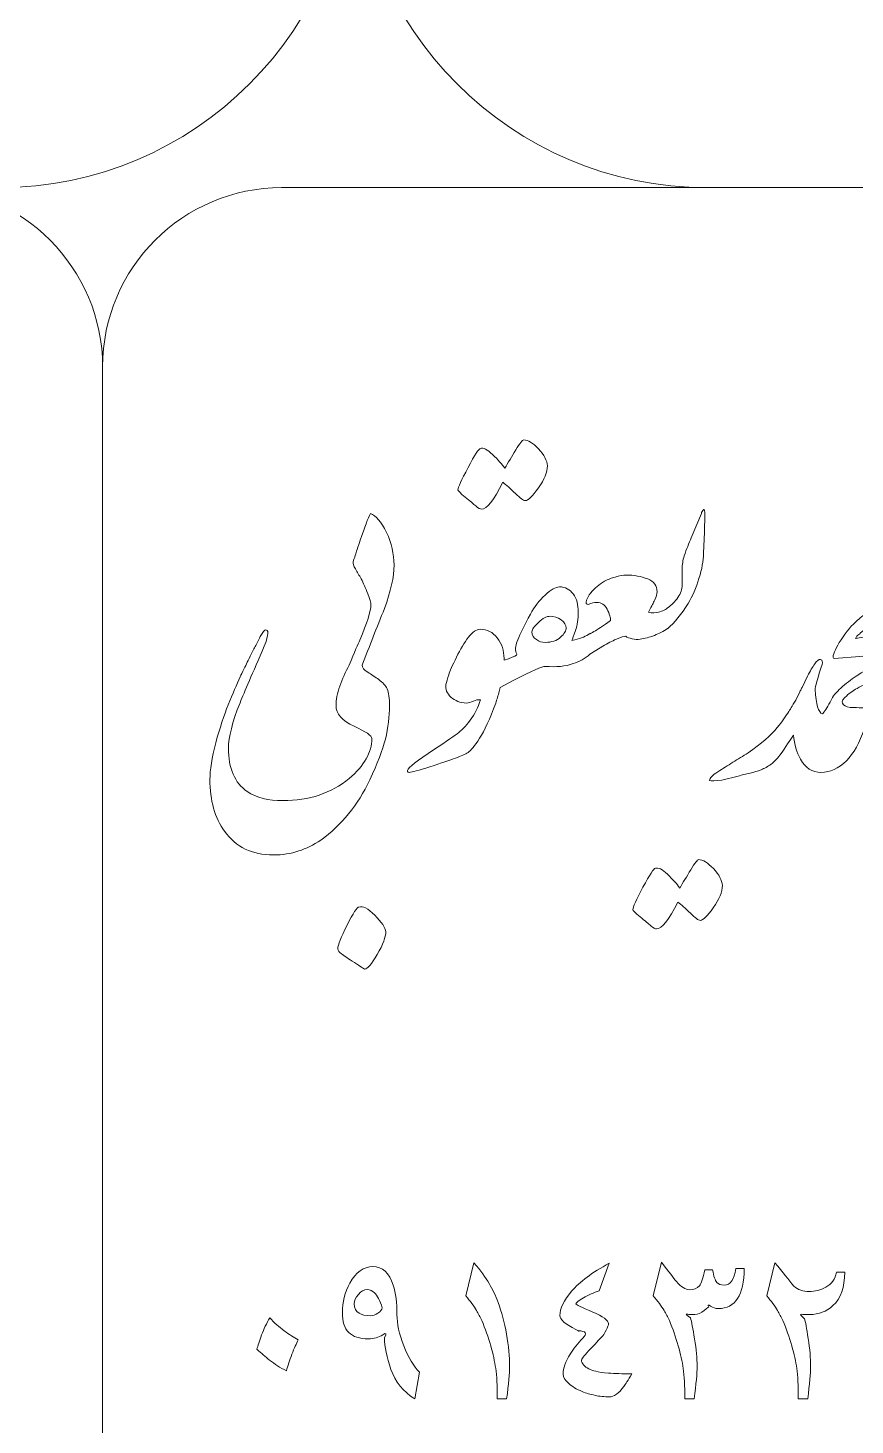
# Model space of a CAD drawing. Header units: millimetres. Extents: x 62 to 462, y 96 to 456.
# Drawn here: x 141.26 to 152.81, y 359.02 to 378.53 of the extents above; entities that cross this region are included whole.
import ezdxf

# ---------------------------------------------------------------- set-up
doc = ezdxf.new("R2010")
doc.units = ezdxf.units.MM
doc.header["$MEASUREMENT"] = 0
doc.layers.add('Layer 1', color=7, linetype='Continuous')

msp = doc.modelspace()

# ---------------------------------------------------------------- linework, layer by layer
at = {"layer": 'Layer 1', "color": 250, "lineweight": 18}
for points, knots in [([(111.2442, 415.8033), (111.2442, 415.8033), (140.8692, 415.8033), (140.8692, 415.8033), (143.5887, 415.8033), (145.8067, 413.5853), (145.8067, 410.8658), (145.8067, 410.8658), (145.8067, 381.2408), (145.8067, 381.2408), (145.8067, 378.5213), (143.5887, 376.3033), (140.8692, 376.3033), (140.8692, 376.3033), (111.2442, 376.3033), (111.2442, 376.3033), (108.5247, 376.3033), (106.3067, 378.5213), (106.3067, 381.2408), (106.3067, 381.2408), (106.3067, 410.8658), (106.3067, 410.8658), (106.3067, 413.5853), (108.5247, 415.8033), (111.2442, 415.8033)], [0, 0, 0, 0, 0.125, 0.125, 0.125, 0.25, 0.25, 0.25, 0.375, 0.375, 0.375, 0.5, 0.5, 0.5, 0.625, 0.625, 0.625, 0.75, 0.75, 0.75, 0.875, 0.875, 0.875, 1, 1, 1, 1]), ([(150.7442, 415.8033), (150.7442, 415.8033), (180.3692, 415.8033), (180.3692, 415.8033), (183.0887, 415.8033), (185.3067, 413.5853), (185.3067, 410.8658), (185.3067, 410.8658), (185.3067, 381.2408), (185.3067, 381.2408), (185.3067, 378.5213), (183.0887, 376.3033), (180.3692, 376.3033), (180.3692, 376.3033), (150.7442, 376.3033), (150.7442, 376.3033), (148.0247, 376.3033), (145.8067, 378.5213), (145.8067, 381.2408), (145.8067, 381.2408), (145.8067, 410.8658), (145.8067, 410.8658), (145.8067, 413.5853), (148.0247, 415.8033), (150.7442, 415.8033)], [0, 0, 0, 0, 0.125, 0.125, 0.125, 0.25, 0.25, 0.25, 0.375, 0.375, 0.375, 0.5, 0.5, 0.5, 0.625, 0.625, 0.625, 0.75, 0.75, 0.75, 0.875, 0.875, 0.875, 1, 1, 1, 1]), ([(124.8067, 376.3033), (124.8067, 376.3033), (139.8067, 376.3033), (139.8067, 376.3033), (141.1837, 376.3033), (142.3067, 375.1803), (142.3067, 373.8033), (142.3067, 373.8033), (142.3067, 358.8033), (142.3067, 358.8033), (142.3067, 357.4264), (141.1837, 356.3033), (139.8067, 356.3033), (139.8067, 356.3033), (124.8067, 356.3033), (124.8067, 356.3033), (123.4298, 356.3033), (122.3067, 357.4264), (122.3067, 358.8033), (122.3067, 358.8033), (122.3067, 373.8033), (122.3067, 373.8033), (122.3067, 375.1803), (123.4298, 376.3033), (124.8067, 376.3033)], [0, 0, 0, 0, 0.125, 0.125, 0.125, 0.25, 0.25, 0.25, 0.375, 0.375, 0.375, 0.5, 0.5, 0.5, 0.625, 0.625, 0.625, 0.75, 0.75, 0.75, 0.875, 0.875, 0.875, 1, 1, 1, 1]), ([(144.8067, 376.3033), (144.8067, 376.3033), (159.8067, 376.3033), (159.8067, 376.3033), (161.1837, 376.3033), (162.3067, 375.1803), (162.3067, 373.8033), (162.3067, 373.8033), (162.3067, 358.8033), (162.3067, 358.8033), (162.3067, 357.4264), (161.1837, 356.3033), (159.8067, 356.3033), (159.8067, 356.3033), (144.8067, 356.3033), (144.8067, 356.3033), (143.4298, 356.3033), (142.3067, 357.4264), (142.3067, 358.8033), (142.3067, 358.8033), (142.3067, 373.8033), (142.3067, 373.8033), (142.3067, 375.1803), (143.4298, 376.3033), (144.8067, 376.3033)], [0, 0, 0, 0, 0.125, 0.125, 0.125, 0.25, 0.25, 0.25, 0.375, 0.375, 0.375, 0.5, 0.5, 0.5, 0.625, 0.625, 0.625, 0.75, 0.75, 0.75, 0.875, 0.875, 0.875, 1, 1, 1, 1]), ([(147.2684, 372.0841), (147.2684, 372.1147), (147.3154, 372.217), (147.4095, 372.3945), (147.5036, 372.5709), (147.5612, 372.6591), (147.5812, 372.6591), (147.62, 372.6756), (147.6776, 372.6474), (147.7517, 372.5756), (147.827, 372.5027), (147.8834, 372.4392), (147.9222, 372.3839), (147.9681, 372.4592), (148.0198, 372.545), (148.0763, 372.6391), (148.1327, 372.7332), (148.1692, 372.7802), (148.188, 372.7802), (148.2456, 372.7802), (148.3138, 372.7379), (148.3926, 372.6544), (148.4726, 372.5709), (148.5137, 372.4921), (148.5184, 372.418), (148.5184, 372.331), (148.4761, 372.2275), (148.3914, 372.1088), (148.3079, 371.9912), (148.2479, 371.9324), (148.208, 371.9324), (148.1833, 371.9324), (148.1374, 371.9665), (148.0704, 372.0323), (148.0045, 372.0994), (147.9457, 372.1511), (147.8952, 372.1876), (147.7705, 371.9371), (147.6717, 371.8124), (147.5988, 371.8124), (147.58, 371.8124), (147.5542, 371.8266), (147.5189, 371.8571), (147.4871, 371.8842), (147.4377, 371.9253), (147.3695, 371.9806), (147.3013, 372.0359), (147.2684, 372.07), (147.2684, 372.0841)], [0, 0, 0, 0, 0.0625, 0.0625, 0.0625, 0.125, 0.125, 0.125, 0.1875, 0.1875, 0.1875, 0.25, 0.25, 0.25, 0.3125, 0.3125, 0.3125, 0.375, 0.375, 0.375, 0.4375, 0.4375, 0.4375, 0.5, 0.5, 0.5, 0.5625, 0.5625, 0.5625, 0.625, 0.625, 0.625, 0.6875, 0.6875, 0.6875, 0.75, 0.75, 0.75, 0.8125, 0.8125, 0.8125, 0.875, 0.875, 0.875, 0.9375, 0.9375, 0.9375, 1, 1, 1, 1]), ([(150.1965, 370.4343), (150.2517, 370.4731), (150.2988, 370.5213), (150.3376, 370.5789), (150.3787, 370.6366), (150.3999, 370.6942), (150.3999, 370.7518), (150.3999, 370.7518), (150.3999, 370.9788), (150.3999, 370.9788), (150.3999, 371.034), (150.4093, 371.0952), (150.427, 371.161), (150.4599, 371.2527), (150.4928, 371.3374), (150.5269, 371.4127), (150.5269, 371.4127), (150.668, 371.7537), (150.668, 371.7537), (150.6704, 371.7702), (150.6821, 371.789), (150.7033, 371.809), (150.7127, 371.809), (150.7162, 371.7854), (150.7162, 371.7372), (150.7162, 371.7372), (150.7104, 371.4926), (150.7104, 371.4926), (150.7104, 371.4926), (150.6962, 371.1963), (150.6962, 371.1963), (150.6962, 371.0928), (150.6751, 370.9752), (150.6339, 370.8447), (150.5951, 370.713), (150.5445, 370.5978), (150.4822, 370.4966), (150.3885, 370.3432), (150.2937, 370.2259), (150.1976, 370.146), (150.1976, 370.146), (150.1965, 370.1438), (150.1965, 370.1438), (150.1412, 370.1074), (150.0789, 370.0756), (150.0107, 370.0498), (149.9413, 370.0227), (149.8743, 370.0051), (149.8108, 369.9957), (149.7755, 369.9886), (149.739, 369.991), (149.7002, 370.0004), (149.6614, 370.011), (149.6308, 370.0227), (149.6108, 370.0368), (149.5826, 370.0368), (149.5438, 370.0251), (149.4933, 370.0027), (149.445, 369.9816), (149.3851, 369.9522), (149.3145, 369.9134), (149.3145, 369.9134), (149.1111, 369.7852), (149.1111, 369.7852), (149.1111, 369.7852), (149.1108, 369.7861), (149.1108, 369.7861), (149.0462, 369.7286), (148.9686, 369.6851), (148.8771, 369.6558), (148.7736, 369.6158), (148.6431, 369.6041), (148.4843, 369.617), (148.4514, 369.617), (148.3044, 369.5523), (148.0398, 369.4206), (148.0398, 369.4206), (147.8581, 369.3204), (147.8581, 369.3204), (147.8581, 369.3204), (147.8446, 369.2678), (147.8446, 369.2678), (147.8305, 369.2101), (147.8129, 369.1549), (147.7952, 369.1043), (147.7141, 368.8821), (147.64, 368.7174), (147.5706, 368.6116), (147.5024, 368.5058), (147.4483, 368.4411), (147.4095, 368.4152), (147.3696, 368.3905), (147.3119, 368.3635), (147.2331, 368.3341), (147.1555, 368.3059), (147.0368, 368.2659), (146.8768, 368.2141), (146.7169, 368.1624), (146.6228, 368.1365), (146.5923, 368.1365), (146.5746, 368.1365), (146.5652, 368.1412), (146.5652, 368.1506), (146.5464, 368.1753), (146.6417, 368.2588), (146.851, 368.3988), (147.0603, 368.5387), (147.1955, 368.6304), (147.2555, 368.6739), (147.3166, 368.7174), (147.379, 368.7809), (147.4413, 368.8656), (147.5048, 368.9491), (147.5518, 369.0443), (147.5812, 369.149), (147.5495, 369.1537), (147.5165, 369.1478), (147.4836, 369.1302), (147.4495, 369.1137), (147.4166, 369.1043), (147.3848, 369.1043), (147.3002, 369.1067), (147.2284, 369.1349), (147.1708, 369.1878), (147.1144, 369.2395), (147.0897, 369.2983), (147.0991, 369.363), (147.1085, 369.4018), (147.1214, 369.4477), (147.1391, 369.4994), (147.1555, 369.5512), (147.192, 369.6335), (147.2473, 369.7452), (147.3025, 369.8581), (147.3578, 369.951), (147.4142, 370.0239), (147.4707, 370.098), (147.5259, 370.1344), (147.5812, 370.1344), (147.6753, 370.1344), (147.7541, 370.0944), (147.8176, 370.0145), (147.8811, 369.9333), (147.9117, 369.8369), (147.9117, 369.7252), (147.9117, 369.7252), (147.9115, 369.7016), (147.9115, 369.7016), (147.9115, 369.7016), (147.9763, 369.724), (147.9763, 369.724), (148.0527, 369.7522), (148.0916, 369.7722), (148.0916, 369.7863), (148.0774, 369.8098), (148.0704, 369.8381), (148.0704, 369.8722), (148.0751, 369.9027), (148.0868, 369.9404), (148.1057, 369.9862), (148.1374, 370.0709), (148.1962, 370.1908), (148.2809, 370.3449), (148.3338, 370.446), (148.4008, 370.5354), (148.4843, 370.613), (148.5666, 370.6894), (148.6337, 370.7271), (148.6842, 370.7271), (148.7642, 370.7271), (148.83, 370.693), (148.8806, 370.6271), (148.9265, 370.5624), (148.9488, 370.4778), (148.9488, 370.3719), (148.9488, 370.2779), (148.9359, 370.1932), (148.91, 370.1191), (148.8829, 370.0439), (148.8665, 369.998), (148.8594, 369.9792), (148.8594, 369.9792), (148.9006, 369.9862), (148.9006, 369.9862), (148.99, 370.0086), (149.0605, 370.0391), (149.1111, 370.0756), (149.1111, 370.0756), (149.1132, 370.072), (149.1132, 370.072), (149.1543, 370.0933), (149.2123, 370.1282), (149.2863, 370.178), (149.3028, 370.1874), (149.3404, 370.2144), (149.4004, 370.2579), (149.4004, 370.2944), (149.3839, 370.3473), (149.3521, 370.4167), (149.318, 370.479), (149.271, 370.5096), (149.211, 370.5096), (149.1722, 370.5096), (149.1322, 370.5002), (149.0899, 370.4813), (149.0605, 370.4813), (149.0511, 370.5013), (149.0629, 370.5401), (149.0723, 370.5684), (149.0923, 370.6025), (149.1252, 370.6436), (149.1758, 370.7083), (149.2381, 370.7624), (149.3145, 370.8059), (149.3627, 370.8318), (149.4121, 370.8506), (149.4627, 370.8647), (149.525, 370.8835), (149.5767, 370.8929), (149.6214, 370.8929), (149.7261, 370.8929), (149.8249, 370.8741), (149.9178, 370.8376), (150.0048, 370.8035), (150.0483, 370.7436), (150.0483, 370.6577), (150.0483, 370.6283), (150.0377, 370.5919), (150.0177, 370.5484), (150.006, 370.5225), (149.9954, 370.499), (149.9848, 370.479), (149.9742, 370.4578), (149.9554, 370.4237), (149.9272, 370.3755), (149.9436, 370.3614), (149.9824, 370.3602), (150.0448, 370.3696), (150.1071, 370.3802), (150.1576, 370.4014), (150.1965, 370.4343)], [0, 0, 0, 0, 0.0125, 0.0125, 0.0125, 0.025, 0.025, 0.025, 0.0375, 0.0375, 0.0375, 0.05, 0.05, 0.05, 0.0625, 0.0625, 0.0625, 0.075, 0.075, 0.075, 0.0875, 0.0875, 0.0875, 0.1, 0.1, 0.1, 0.1125, 0.1125, 0.1125, 0.125, 0.125, 0.125, 0.1375, 0.1375, 0.1375, 0.15, 0.15, 0.15, 0.1625, 0.1625, 0.1625, 0.175, 0.175, 0.175, 0.1875, 0.1875, 0.1875, 0.2, 0.2, 0.2, 0.2125, 0.2125, 0.2125, 0.225, 0.225, 0.225, 0.2375, 0.2375, 0.2375, 0.25, 0.25, 0.25, 0.2625, 0.2625, 0.2625, 0.275, 0.275, 0.275, 0.2875, 0.2875, 0.2875, 0.3, 0.3, 0.3, 0.3125, 0.3125, 0.3125, 0.325, 0.325, 0.325, 0.3375, 0.3375, 0.3375, 0.35, 0.35, 0.35, 0.3625, 0.3625, 0.3625, 0.375, 0.375, 0.375, 0.3875, 0.3875, 0.3875, 0.4, 0.4, 0.4, 0.4125, 0.4125, 0.4125, 0.425, 0.425, 0.425, 0.4375, 0.4375, 0.4375, 0.45, 0.45, 0.45, 0.4625, 0.4625, 0.4625, 0.475, 0.475, 0.475, 0.4875, 0.4875, 0.4875, 0.5, 0.5, 0.5, 0.5125, 0.5125, 0.5125, 0.525, 0.525, 0.525, 0.5375, 0.5375, 0.5375, 0.55, 0.55, 0.55, 0.5625, 0.5625, 0.5625, 0.575, 0.575, 0.575, 0.5875, 0.5875, 0.5875, 0.6, 0.6, 0.6, 0.6125, 0.6125, 0.6125, 0.625, 0.625, 0.625, 0.6375, 0.6375, 0.6375, 0.65, 0.65, 0.65, 0.6625, 0.6625, 0.6625, 0.675, 0.675, 0.675, 0.6875, 0.6875, 0.6875, 0.7, 0.7, 0.7, 0.7125, 0.7125, 0.7125, 0.725, 0.725, 0.725, 0.7375, 0.7375, 0.7375, 0.75, 0.75, 0.75, 0.7625, 0.7625, 0.7625, 0.775, 0.775, 0.775, 0.7875, 0.7875, 0.7875, 0.8, 0.8, 0.8, 0.8125, 0.8125, 0.8125, 0.825, 0.825, 0.825, 0.8375, 0.8375, 0.8375, 0.85, 0.85, 0.85, 0.8625, 0.8625, 0.8625, 0.875, 0.875, 0.875, 0.8875, 0.8875, 0.8875, 0.9, 0.9, 0.9, 0.9125, 0.9125, 0.9125, 0.925, 0.925, 0.925, 0.9375, 0.9375, 0.9375, 0.95, 0.95, 0.95, 0.9625, 0.9625, 0.9625, 0.975, 0.975, 0.975, 0.9875, 0.9875, 0.9875, 1, 1, 1, 1]), ([(146.0655, 368.6092), (146.0655, 368.6481), (145.9831, 368.7057), (145.8173, 368.7809), (145.6492, 368.8597), (145.5657, 368.955), (145.5657, 369.0679), (145.5657, 369.1478), (145.5833, 369.2395), (145.6198, 369.3418), (145.6551, 369.443), (145.6974, 369.5406), (145.748, 369.6323), (145.748, 369.6323), (145.7492, 369.6344), (145.7492, 369.6344), (145.7492, 369.6344), (145.7491, 369.6347), (145.7491, 369.6347), (145.8267, 369.8181), (145.8761, 369.9345), (145.8973, 369.9827), (146.0008, 370.2238), (146.0525, 370.3884), (146.0525, 370.4755), (146.0525, 370.5049), (146.0384, 370.5566), (146.0102, 370.6307), (145.9784, 370.7106), (145.9478, 370.7812), (145.9173, 370.84), (145.9043, 370.8635), (145.8902, 370.8859), (145.8761, 370.9094), (145.862, 370.9329), (145.8502, 370.9552), (145.8385, 370.9788), (145.8103, 371.0199), (145.7997, 371.0517), (145.8044, 371.0752), (145.8244, 371.1387), (145.8432, 371.1963), (145.8596, 371.2469), (145.8749, 371.2974), (145.8902, 371.3409), (145.9043, 371.3774), (145.9655, 371.562), (146.0125, 371.6855), (146.0454, 371.7502), (146.1231, 371.7243), (146.1995, 371.6373), (146.2724, 371.4879), (146.3418, 371.3386), (146.3759, 371.1857), (146.3759, 371.0305), (146.3759, 370.8694), (146.3312, 370.6671), (146.2418, 370.4237), (146.1889, 370.2932), (146.136, 370.1615), (146.0842, 370.0286), (146.0325, 369.8969), (145.9819, 369.7652), (145.9314, 369.6347), (145.9314, 369.6347), (145.9311, 369.6341), (145.9311, 369.6341), (145.9311, 369.6341), (145.9314, 369.6323), (145.9314, 369.6323), (145.9314, 369.6006), (145.9573, 369.5676), (146.009, 369.5359), (146.0607, 369.5041), (146.1125, 369.4688), (146.1654, 369.4312), (146.2183, 369.3924), (146.256, 369.3501), (146.2795, 369.3019), (146.3018, 369.249), (146.3136, 369.1713), (146.3136, 369.0679), (146.3136, 368.9162), (146.2936, 368.7609), (146.2548, 368.6022), (146.216, 368.4481), (146.1431, 368.2576), (146.0372, 368.0307), (145.8702, 367.6791), (145.6433, 367.3992), (145.3552, 367.1899), (145.2505, 367.1229), (145.1471, 367.0723), (145.0459, 367.0382), (144.9354, 367.0018), (144.8166, 366.9829), (144.6908, 366.9829), (144.3945, 366.9829), (144.1675, 367.0935), (144.0088, 367.3134), (143.8735, 367.5015), (143.8053, 367.7438), (143.8053, 368.0377), (143.8053, 368.1683), (143.8324, 368.3388), (143.8876, 368.5505), (143.9429, 368.7551), (144.0005, 368.9315), (144.0605, 369.0808), (144.1252, 369.2348), (144.1793, 369.3654), (144.2251, 369.47), (144.2392, 369.4959), (144.2592, 369.5347), (144.2839, 369.5864), (144.3098, 369.637), (144.3415, 369.7052), (144.3804, 369.7875), (144.4086, 369.8381), (144.4333, 369.8839), (144.4544, 369.9251), (144.4768, 369.9663), (144.4944, 370.0039), (144.5085, 370.0356), (144.5426, 370.098), (144.5685, 370.1274), (144.5873, 370.125), (144.6132, 370.1203), (144.6191, 370.0944), (144.6085, 370.0462), (144.5967, 369.9886), (144.5814, 369.9392), (144.5638, 369.8981), (144.4003, 369.5206), (144.2875, 369.2584), (144.2251, 369.109), (144.1181, 368.835), (144.064, 368.6245), (144.064, 368.4752), (144.064, 368.1918), (144.151, 367.9907), (144.3251, 367.8684), (144.4544, 367.7837), (144.6202, 367.7414), (144.8249, 367.7414), (145.1929, 367.7414), (145.4998, 367.8449), (145.748, 368.0507), (145.9596, 368.2282), (146.0655, 368.414), (146.0655, 368.6092)], [0, 0, 0, 0, 0.02, 0.02, 0.02, 0.04, 0.04, 0.04, 0.06, 0.06, 0.06, 0.08, 0.08, 0.08, 0.1, 0.1, 0.1, 0.12, 0.12, 0.12, 0.14, 0.14, 0.14, 0.16, 0.16, 0.16, 0.18, 0.18, 0.18, 0.2, 0.2, 0.2, 0.22, 0.22, 0.22, 0.24, 0.24, 0.24, 0.26, 0.26, 0.26, 0.28, 0.28, 0.28, 0.3, 0.3, 0.3, 0.32, 0.32, 0.32, 0.34, 0.34, 0.34, 0.36, 0.36, 0.36, 0.38, 0.38, 0.38, 0.4, 0.4, 0.4, 0.42, 0.42, 0.42, 0.44, 0.44, 0.44, 0.46, 0.46, 0.46, 0.48, 0.48, 0.48, 0.5, 0.5, 0.5, 0.52, 0.52, 0.52, 0.54, 0.54, 0.54, 0.56, 0.56, 0.56, 0.58, 0.58, 0.58, 0.6, 0.6, 0.6, 0.62, 0.62, 0.62, 0.64, 0.64, 0.64, 0.66, 0.66, 0.66, 0.68, 0.68, 0.68, 0.7, 0.7, 0.7, 0.72, 0.72, 0.72, 0.74, 0.74, 0.74, 0.76, 0.76, 0.76, 0.78, 0.78, 0.78, 0.8, 0.8, 0.8, 0.82, 0.82, 0.82, 0.84, 0.84, 0.84, 0.86, 0.86, 0.86, 0.88, 0.88, 0.88, 0.9, 0.9, 0.9, 0.92, 0.92, 0.92, 0.94, 0.94, 0.94, 0.96, 0.96, 0.96, 0.98, 0.98, 0.98, 1, 1, 1, 1]), ([(152.8812, 370.2896), (152.9388, 370.3379), (153.0211, 370.4037), (153.1293, 370.4896), (153.2351, 370.5695), (153.3069, 370.6224), (153.3468, 370.6471), (153.3468, 370.6471), (153.5938, 370.8094), (153.5938, 370.8094), (153.5879, 370.8141), (153.5632, 370.8294), (153.5221, 370.8541), (153.4903, 370.8706), (153.4738, 370.8929), (153.4738, 370.9235), (153.5338, 371.0563), (153.6161, 371.1881), (153.722, 371.3198), (153.8254, 371.4432), (153.8854, 371.4997), (153.9042, 371.4879), (154.09, 371.4244), (154.2006, 371.3833), (154.2347, 371.368), (154.357, 371.3103), (154.4181, 371.2445), (154.4181, 371.1716), (154.4181, 371.121), (154.3946, 371.0552), (154.3487, 370.9752), (154.2982, 370.8964), (154.2405, 370.8294), (154.177, 370.7718), (154.1053, 370.7118), (154.0218, 370.6636), (153.9254, 370.6271), (153.6749, 370.5425), (153.4703, 370.4578), (153.3104, 370.3731), (153.153, 370.291), (153.0115, 370.194), (152.8872, 370.0812), (152.8872, 370.0812), (152.8823, 370.0733), (152.8823, 370.0733), (152.8565, 370.058), (152.84, 370.0427), (152.8318, 370.0286), (152.8235, 370.0145), (152.82, 370.0074), (152.82, 370.0051), (152.84, 370.0098), (152.927, 370.0251), (153.0787, 370.0533), (153.1904, 370.0709), (153.2845, 370.0803), (153.3609, 370.0803), (153.4703, 370.0803), (153.5608, 370.0733), (153.629, 370.0603), (153.7008, 370.0462), (153.7361, 370.0133), (153.7361, 369.9604), (153.7361, 369.9392), (153.7231, 369.9004), (153.6984, 369.8428), (153.6655, 369.7828), (153.6243, 369.7228), (153.5738, 369.6641), (153.5397, 369.6241), (153.4174, 369.5617), (153.2069, 369.4747), (152.9976, 369.3865), (152.8682, 369.3277), (152.82, 369.2972), (152.7718, 369.2654), (152.7353, 369.2395), (152.7095, 369.2196), (152.6956, 369.2012), (152.6804, 369.1876), (152.664, 369.179), (152.6281, 369.1378), (152.6233, 369.105), (152.6507, 369.0808), (152.6777, 369.0549), (152.7236, 369.042), (152.7883, 369.0408), (152.8529, 369.0396), (152.9, 369.0396), (152.9294, 369.0396), (152.9752, 369.0349), (152.9988, 369.0079), (152.9988, 368.9597), (152.9988, 368.9256), (152.9799, 368.8527), (152.9435, 368.7433), (152.8788, 368.5505), (152.7953, 368.4023), (152.6918, 368.2988), (152.5837, 368.1906), (152.4661, 368.1365), (152.3367, 368.1365), (152.2156, 368.1365), (152.1203, 368.1977), (152.051, 368.3188), (151.9982, 368.4152), (151.9658, 368.5273), (151.955, 368.6547), (151.9082, 368.5842), (151.845, 368.4918), (151.7652, 368.3776), (151.717, 368.3176), (151.6758, 368.2753), (151.6405, 368.2506), (151.5947, 368.2177), (151.5488, 368.1918), (151.5018, 368.173), (151.4548, 368.153), (151.403, 368.1377), (151.3466, 368.1248), (151.2901, 368.1118), (151.2349, 368.0989), (151.1796, 368.0848), (151.1796, 368.0848), (150.9515, 368.0295), (150.9515, 368.0295), (150.8597, 368.0142), (150.8033, 368.0119), (150.7833, 368.0225), (150.7833, 368.0554), (150.8209, 368.0954), (150.8974, 368.1436), (150.9656, 368.1871), (151.0361, 368.2318), (151.1067, 368.2765), (151.1784, 368.3211), (151.249, 368.3647), (151.3207, 368.4082), (151.5018, 368.5352), (151.6382, 368.6539), (151.7276, 368.7633), (151.7958, 368.8491), (151.8499, 368.9232), (151.8887, 368.9879), (151.9145, 369.0243), (151.9522, 369.0878), (152.0027, 369.1772), (152.0027, 369.1772), (152.0361, 369.2455), (152.0361, 369.2455), (152.044, 369.2642), (152.0525, 369.2821), (152.0616, 369.2995), (152.0657, 369.3079), (152.0699, 369.3159), (152.0743, 369.3238), (152.0743, 369.3238), (152.1509, 369.4806), (152.1509, 369.4806), (152.185, 369.5512), (152.2191, 369.6088), (152.2509, 369.6523), (152.2802, 369.6958), (152.3085, 369.717), (152.3332, 369.7146), (152.3567, 369.7029), (152.3637, 369.6805), (152.3543, 369.6452), (152.3285, 369.57), (152.3132, 369.5206), (152.3061, 369.4971), (152.28, 369.4103), (152.263, 369.3417), (152.2554, 369.292), (152.267, 369.084), (152.301, 368.9713), (152.3579, 368.9526), (152.3826, 368.9785), (152.419, 369.0338), (152.4649, 369.1184), (152.4919, 369.169), (152.5131, 369.2031), (152.526, 369.2219), (152.5295, 369.2262), (152.5334, 369.2299), (152.5378, 369.233), (152.5585, 369.2585), (152.5841, 369.2855), (152.613, 369.3124), (152.6848, 369.3771), (152.7565, 369.4324), (152.8306, 369.4806), (152.9247, 369.5429), (153.0152, 369.597), (153.1022, 369.6429), (153.1093, 369.6476), (153.1587, 369.6723), (153.2504, 369.7158), (153.2504, 369.7381), (153.2139, 369.7546), (153.1399, 369.764), (153.0764, 369.7664), (152.9893, 369.764), (152.8823, 369.7569), (152.8823, 369.7569), (152.5237, 369.7287), (152.5237, 369.7287), (152.5072, 369.7287), (152.5025, 369.7428), (152.5096, 369.7699), (152.5237, 369.8299), (152.5684, 369.9169), (152.646, 370.0286), (152.7214, 370.14), (152.7991, 370.225), (152.8791, 370.2849), (152.8791, 370.2849), (152.8812, 370.2896), (152.8812, 370.2896)], [0, 0, 0, 0, 0.0136986, 0.0136986, 0.0136986, 0.0273973, 0.0273973, 0.0273973, 0.0410959, 0.0410959, 0.0410959, 0.0547945, 0.0547945, 0.0547945, 0.0684932, 0.0684932, 0.0684932, 0.0821918, 0.0821918, 0.0821918, 0.0958904, 0.0958904, 0.0958904, 0.109589, 0.109589, 0.109589, 0.1232877, 0.1232877, 0.1232877, 0.1369863, 0.1369863, 0.1369863, 0.1506849, 0.1506849, 0.1506849, 0.1643836, 0.1643836, 0.1643836, 0.1780822, 0.1780822, 0.1780822, 0.1917808, 0.1917808, 0.1917808, 0.2054795, 0.2054795, 0.2054795, 0.2191781, 0.2191781, 0.2191781, 0.2328767, 0.2328767, 0.2328767, 0.2465753, 0.2465753, 0.2465753, 0.260274, 0.260274, 0.260274, 0.2739726, 0.2739726, 0.2739726, 0.2876712, 0.2876712, 0.2876712, 0.3013699, 0.3013699, 0.3013699, 0.3150685, 0.3150685, 0.3150685, 0.3287671, 0.3287671, 0.3287671, 0.3424658, 0.3424658, 0.3424658, 0.3561644, 0.3561644, 0.3561644, 0.369863, 0.369863, 0.369863, 0.3835616, 0.3835616, 0.3835616, 0.3972603, 0.3972603, 0.3972603, 0.4109589, 0.4109589, 0.4109589, 0.4246575, 0.4246575, 0.4246575, 0.4383562, 0.4383562, 0.4383562, 0.4520548, 0.4520548, 0.4520548, 0.4657534, 0.4657534, 0.4657534, 0.4794521, 0.4794521, 0.4794521, 0.4931507, 0.4931507, 0.4931507, 0.5068493, 0.5068493, 0.5068493, 0.5205479, 0.5205479, 0.5205479, 0.5342466, 0.5342466, 0.5342466, 0.5479452, 0.5479452, 0.5479452, 0.5616438, 0.5616438, 0.5616438, 0.5753425, 0.5753425, 0.5753425, 0.5890411, 0.5890411, 0.5890411, 0.6027397, 0.6027397, 0.6027397, 0.6164384, 0.6164384, 0.6164384, 0.630137, 0.630137, 0.630137, 0.6438356, 0.6438356, 0.6438356, 0.6575342, 0.6575342, 0.6575342, 0.6712329, 0.6712329, 0.6712329, 0.6849315, 0.6849315, 0.6849315, 0.6986301, 0.6986301, 0.6986301, 0.7123288, 0.7123288, 0.7123288, 0.7260274, 0.7260274, 0.7260274, 0.739726, 0.739726, 0.739726, 0.7534247, 0.7534247, 0.7534247, 0.7671233, 0.7671233, 0.7671233, 0.7808219, 0.7808219, 0.7808219, 0.7945205, 0.7945205, 0.7945205, 0.8082192, 0.8082192, 0.8082192, 0.8219178, 0.8219178, 0.8219178, 0.8356164, 0.8356164, 0.8356164, 0.8493151, 0.8493151, 0.8493151, 0.8630137, 0.8630137, 0.8630137, 0.8767123, 0.8767123, 0.8767123, 0.890411, 0.890411, 0.890411, 0.9041096, 0.9041096, 0.9041096, 0.9178082, 0.9178082, 0.9178082, 0.9315068, 0.9315068, 0.9315068, 0.9452055, 0.9452055, 0.9452055, 0.9589041, 0.9589041, 0.9589041, 0.9726027, 0.9726027, 0.9726027, 0.9863014, 0.9863014, 0.9863014, 1, 1, 1, 1]), ([(148.7806, 370.1556), (148.7806, 370.1944), (148.7571, 370.232), (148.7113, 370.2685), (148.6607, 370.3014), (148.609, 370.3167), (148.556, 370.3167), (148.5055, 370.3167), (148.4514, 370.2884), (148.3949, 370.2308), (148.3326, 370.1756), (148.302, 370.132), (148.302, 370.1003), (148.302, 370.0497), (148.322, 370.0121), (148.3632, 369.9898), (148.3985, 369.9639), (148.4408, 369.9521), (148.4914, 369.9521), (148.576, 369.9521), (148.6466, 369.9756), (148.7007, 370.0239), (148.7536, 370.0721), (148.7806, 370.1156), (148.7806, 370.1556)], [0, 0, 0, 0, 0.125, 0.125, 0.125, 0.25, 0.25, 0.25, 0.375, 0.375, 0.375, 0.5, 0.5, 0.5, 0.625, 0.625, 0.625, 0.75, 0.75, 0.75, 0.875, 0.875, 0.875, 1, 1, 1, 1]), ([(149.7108, 366.221), (149.7108, 366.2069), (149.7449, 366.1728), (149.8119, 366.1175), (149.8802, 366.0622), (149.9295, 366.0211), (149.9625, 365.994), (149.9966, 365.9634), (150.0236, 365.9493), (150.0413, 365.9493), (150.1153, 365.9493), (150.2141, 366.074), (150.3376, 366.3244), (150.3882, 366.288), (150.4469, 366.2363), (150.514, 366.1692), (150.5798, 366.1022), (150.6257, 366.0693), (150.6516, 366.0693), (150.6904, 366.0693), (150.7515, 366.1281), (150.8338, 366.2457), (150.9185, 366.3644), (150.9608, 366.4679), (150.9608, 366.5549), (150.9573, 366.629), (150.915, 366.7078), (150.835, 366.7913), (150.7562, 366.8748), (150.688, 366.9171), (150.6304, 366.9171), (150.6128, 366.9171), (150.5751, 366.8701), (150.5187, 366.776), (150.4622, 366.6819), (150.4117, 366.5961), (150.3658, 366.5208), (150.3258, 366.5761), (150.2694, 366.6396), (150.1953, 366.7125), (150.12, 366.7842), (150.0636, 366.8125), (150.0248, 366.796), (150.0036, 366.796), (149.946, 366.7078), (149.8519, 366.5314), (149.7579, 366.3538), (149.7108, 366.2515), (149.7108, 366.221)], [0, 0, 0, 0, 0.0625, 0.0625, 0.0625, 0.125, 0.125, 0.125, 0.1875, 0.1875, 0.1875, 0.25, 0.25, 0.25, 0.3125, 0.3125, 0.3125, 0.375, 0.375, 0.375, 0.4375, 0.4375, 0.4375, 0.5, 0.5, 0.5, 0.5625, 0.5625, 0.5625, 0.625, 0.625, 0.625, 0.6875, 0.6875, 0.6875, 0.75, 0.75, 0.75, 0.8125, 0.8125, 0.8125, 0.875, 0.875, 0.875, 0.9375, 0.9375, 0.9375, 1, 1, 1, 1]), ([(145.5904, 365.673), (145.5904, 365.6483), (145.608, 365.6236), (145.6421, 365.6013), (145.6809, 365.573), (145.7409, 365.533), (145.8232, 365.479), (145.9043, 365.4249), (145.9525, 365.3943), (145.9655, 365.3872), (146.0031, 365.3872), (146.0607, 365.4566), (146.1419, 365.5942), (146.2218, 365.7318), (146.2618, 365.8376), (146.2618, 365.9105), (146.2548, 365.9658), (146.203, 366.0422), (146.1066, 366.1398), (146.0102, 366.2374), (145.9373, 366.2762), (145.8867, 366.2551), (145.8608, 366.2551), (145.8056, 366.1716), (145.7197, 366.0022), (145.6339, 365.8329), (145.5904, 365.7235), (145.5904, 365.673)], [0, 0, 0, 0, 0.1111111, 0.1111111, 0.1111111, 0.2222222, 0.2222222, 0.2222222, 0.3333333, 0.3333333, 0.3333333, 0.4444444, 0.4444444, 0.4444444, 0.5555556, 0.5555556, 0.5555556, 0.6666667, 0.6666667, 0.6666667, 0.7777778, 0.7777778, 0.7777778, 0.8888889, 0.8888889, 0.8888889, 1, 1, 1, 1])]:
    msp.add_open_spline(points, degree=3, knots=knots, dxfattribs=at)
at = {"layer": 'Layer 1', "color": 250, "lineweight": 9}
for points, knots in [([(146.7322, 359.7595), (146.7322, 359.7595), (146.667, 359.3844), (146.667, 359.3844), (146.5035, 359.4873), (146.3924, 359.6249), (146.3324, 359.7959), (146.2731, 359.967), (146.2431, 360.1151), (146.2431, 360.2404), (146.2754, 360.2997), (146.2678, 360.3139), (146.2207, 360.2815), (146.1602, 360.2427), (146.092, 360.2227), (146.0173, 360.2227), (145.8956, 360.2227), (145.8051, 360.2533), (145.7446, 360.3133), (145.684, 360.3738), (145.654, 360.4655), (145.654, 360.5884), (145.654, 360.736), (145.6893, 360.8747), (145.7593, 361.0034), (145.8427, 361.1557), (145.9497, 361.2321), (146.0797, 361.2321), (146.2149, 361.2321), (146.3101, 361.1457), (146.3654, 360.9723), (146.4001, 360.8629), (146.4171, 360.7271), (146.4171, 360.5637), (146.4171, 360.4344), (146.4483, 360.2886), (146.5112, 360.1263), (146.5735, 359.9646), (146.6476, 359.8424), (146.7322, 359.7595)], [0, 0, 0, 0, 0.0769231, 0.0769231, 0.0769231, 0.1538462, 0.1538462, 0.1538462, 0.2307692, 0.2307692, 0.2307692, 0.3076923, 0.3076923, 0.3076923, 0.3846154, 0.3846154, 0.3846154, 0.4615385, 0.4615385, 0.4615385, 0.5384615, 0.5384615, 0.5384615, 0.6153846, 0.6153846, 0.6153846, 0.6923077, 0.6923077, 0.6923077, 0.7692308, 0.7692308, 0.7692308, 0.8461538, 0.8461538, 0.8461538, 0.9230769, 0.9230769, 0.9230769, 1, 1, 1, 1]), ([(147.9897, 359.8388), (147.9897, 359.7436), (147.9762, 359.5925), (147.9486, 359.3862), (147.9486, 359.3862), (147.8175, 359.3862), (147.8175, 359.3862), (147.8175, 359.5696), (147.8104, 359.7107), (147.7963, 359.8089), (147.7816, 359.907), (147.7587, 360.0123), (147.7264, 360.1246), (147.6911, 360.2486), (147.6493, 360.3668), (147.6023, 360.4779), (147.5794, 360.5296), (147.5547, 360.5766), (147.5282, 360.619), (147.4906, 360.6825), (147.4401, 360.7506), (147.3766, 360.8241), (147.3766, 360.8241), (147.4924, 361.2856), (147.4924, 361.2856), (147.5853, 361.1745), (147.6552, 361.0781), (147.7028, 360.9981), (147.751, 360.9176), (147.7928, 360.8288), (147.8298, 360.7312), (147.8792, 360.6013), (147.918, 360.4538), (147.9468, 360.2892), (147.9756, 360.1246), (147.9897, 359.9746), (147.9897, 359.8388)], [0, 0, 0, 0, 0.0833333, 0.0833333, 0.0833333, 0.1666667, 0.1666667, 0.1666667, 0.25, 0.25, 0.25, 0.3333333, 0.3333333, 0.3333333, 0.4166667, 0.4166667, 0.4166667, 0.5, 0.5, 0.5, 0.5833333, 0.5833333, 0.5833333, 0.6666667, 0.6666667, 0.6666667, 0.75, 0.75, 0.75, 0.8333333, 0.8333333, 0.8333333, 0.9166667, 0.9166667, 0.9166667, 1, 1, 1, 1]), ([(149.6952, 359.7354), (149.6435, 359.646), (149.607, 359.5866), (149.5853, 359.5584), (149.5141, 359.4614), (149.4459, 359.4132), (149.3819, 359.4132), (149.3143, 359.4132), (149.2478, 359.4203), (149.1832, 359.4344), (149.1179, 359.4479), (149.0579, 359.4655), (149.0027, 359.4873), (148.9239, 359.5208), (148.8598, 359.559), (148.811, 359.6031), (148.7622, 359.6466), (148.7375, 359.6883), (148.7375, 359.7289), (148.7375, 359.8124), (148.7705, 359.9059), (148.8357, 360.0093), (148.8828, 360.0828), (148.9415, 360.1569), (149.0115, 360.2315), (149.0779, 360.3003), (149.0574, 360.335), (148.9498, 360.335), (148.9727, 360.3256), (148.9609, 360.3327), (148.9151, 360.3556), (148.7658, 360.4279), (148.6911, 360.4926), (148.6911, 360.5502), (148.6911, 360.6478), (148.7458, 360.7601), (148.8545, 360.8876), (148.9686, 361.0199), (149.1438, 361.151), (149.3801, 361.2803), (149.3801, 361.2803), (149.239, 360.8929), (149.239, 360.8929), (149.1632, 360.87), (149.0903, 360.8377), (149.0209, 360.7959), (148.9515, 360.7536), (148.9168, 360.726), (148.9168, 360.7118), (148.9168, 360.7019), (148.9927, 360.6642), (149.1444, 360.6002), (149.2954, 360.5361), (149.3713, 360.4814), (149.3713, 360.4367), (149.3713, 360.4179), (149.3601, 360.3867), (149.3378, 360.3427), (149.3154, 360.2986), (149.2943, 360.2668), (149.2749, 360.2468), (149.2131, 360.1828), (149.1514, 360.1193), (149.0909, 360.0558), (149.025, 359.9846), (148.9927, 359.9394), (148.9927, 359.92), (148.9927, 359.9006), (149.0033, 359.8788), (149.0256, 359.8559), (149.0609, 359.8183), (149.1167, 359.7895), (149.1926, 359.7701), (149.2325, 359.7595), (149.2931, 359.7512), (149.373, 359.7448), (149.4536, 359.7389), (149.5612, 359.7354), (149.6952, 359.7354)], [0, 0, 0, 0, 0.0384615, 0.0384615, 0.0384615, 0.0769231, 0.0769231, 0.0769231, 0.1153846, 0.1153846, 0.1153846, 0.1538462, 0.1538462, 0.1538462, 0.1923077, 0.1923077, 0.1923077, 0.2307692, 0.2307692, 0.2307692, 0.2692308, 0.2692308, 0.2692308, 0.3076923, 0.3076923, 0.3076923, 0.3461538, 0.3461538, 0.3461538, 0.3846154, 0.3846154, 0.3846154, 0.4230769, 0.4230769, 0.4230769, 0.4615385, 0.4615385, 0.4615385, 0.5, 0.5, 0.5, 0.5384615, 0.5384615, 0.5384615, 0.5769231, 0.5769231, 0.5769231, 0.6153846, 0.6153846, 0.6153846, 0.6538462, 0.6538462, 0.6538462, 0.6923077, 0.6923077, 0.6923077, 0.7307692, 0.7307692, 0.7307692, 0.7692308, 0.7692308, 0.7692308, 0.8076923, 0.8076923, 0.8076923, 0.8461538, 0.8461538, 0.8461538, 0.8846154, 0.8846154, 0.8846154, 0.9230769, 0.9230769, 0.9230769, 0.9615385, 0.9615385, 0.9615385, 1, 1, 1, 1]), ([(150.9856, 360.974), (151.0715, 360.974), (151.1261, 361.0516), (151.1491, 361.2063), (151.1491, 361.2063), (151.2649, 361.2063), (151.2649, 361.2063), (151.2649, 360.833), (151.1438, 360.6466), (150.9028, 360.6466), (150.8651, 360.6466), (150.8293, 360.6584), (150.7952, 360.6819), (150.7617, 360.7054), (150.754, 360.7007), (150.774, 360.6672), (150.7752, 360.673), (150.7523, 360.6572), (150.7046, 360.619), (150.6623, 360.5837), (150.6194, 360.5655), (150.5759, 360.5655), (150.57, 360.5655), (150.563, 360.5655), (150.5541, 360.5649), (150.5453, 360.5643), (150.5353, 360.5637), (150.5242, 360.5637), (150.5036, 360.5637), (150.483, 360.5661), (150.463, 360.5702), (150.443, 360.5743), (150.4601, 360.5566), (150.5153, 360.5173), (150.5306, 360.4649), (150.5494, 360.3668), (150.573, 360.2227), (150.5965, 360.0793), (150.6082, 359.9511), (150.6082, 359.8388), (150.6082, 359.7436), (150.5947, 359.5925), (150.5671, 359.3862), (150.5671, 359.3862), (150.436, 359.3862), (150.436, 359.3862), (150.436, 359.5696), (150.4289, 359.7107), (150.4148, 359.8089), (150.4001, 359.907), (150.3772, 360.0123), (150.3449, 360.1246), (150.3096, 360.2486), (150.2678, 360.3668), (150.2208, 360.4779), (150.1979, 360.5296), (150.1732, 360.5766), (150.1467, 360.619), (150.1091, 360.6825), (150.0586, 360.7506), (149.9951, 360.8241), (149.9951, 360.8241), (150.1126, 361.2927), (150.1126, 361.2927), (150.2126, 361.1592), (150.2814, 361.0699), (150.319, 361.024), (150.3848, 360.9482), (150.4448, 360.91), (150.5001, 360.91), (150.563, 360.91), (150.6094, 360.9282), (150.6394, 360.9635), (150.6682, 360.9981), (150.6941, 361.0734), (150.717, 361.1892), (150.717, 361.1892), (150.824, 361.1892), (150.824, 361.1892), (150.8398, 361.0975), (150.8592, 361.0387), (150.8822, 361.0128), (150.9051, 360.987), (150.9398, 360.974), (150.9856, 360.974)], [0, 0, 0, 0, 0.0357143, 0.0357143, 0.0357143, 0.0714286, 0.0714286, 0.0714286, 0.1071429, 0.1071429, 0.1071429, 0.1428571, 0.1428571, 0.1428571, 0.1785714, 0.1785714, 0.1785714, 0.2142857, 0.2142857, 0.2142857, 0.25, 0.25, 0.25, 0.2857143, 0.2857143, 0.2857143, 0.3214286, 0.3214286, 0.3214286, 0.3571429, 0.3571429, 0.3571429, 0.3928571, 0.3928571, 0.3928571, 0.4285714, 0.4285714, 0.4285714, 0.4642857, 0.4642857, 0.4642857, 0.5, 0.5, 0.5, 0.5357143, 0.5357143, 0.5357143, 0.5714286, 0.5714286, 0.5714286, 0.6071429, 0.6071429, 0.6071429, 0.6428571, 0.6428571, 0.6428571, 0.6785714, 0.6785714, 0.6785714, 0.7142857, 0.7142857, 0.7142857, 0.75, 0.75, 0.75, 0.7857143, 0.7857143, 0.7857143, 0.8214286, 0.8214286, 0.8214286, 0.8571429, 0.8571429, 0.8571429, 0.8928571, 0.8928571, 0.8928571, 0.9285714, 0.9285714, 0.9285714, 0.9642857, 0.9642857, 0.9642857, 1, 1, 1, 1]), ([(152.1691, 360.8859), (152.2555, 360.8859), (152.3337, 360.9059), (152.4048, 360.9447), (152.4865, 360.9893), (152.5365, 361.0593), (152.5547, 361.1545), (152.5547, 361.1545), (152.6688, 361.1545), (152.6688, 361.1545), (152.6688, 360.9435), (152.6141, 360.7877), (152.5048, 360.6877), (152.4154, 360.6054), (152.3067, 360.5637), (152.1797, 360.5637), (152.1797, 360.5637), (152.1538, 360.5637), (152.1538, 360.5637), (152.1168, 360.5637), (152.0868, 360.5649), (152.0633, 360.5672), (152.0398, 360.5696), (152.055, 360.549), (152.1091, 360.5055), (152.1203, 360.4655), (152.1373, 360.3726), (152.1597, 360.2274), (152.182, 360.0822), (152.1932, 359.9523), (152.1932, 359.8388), (152.1932, 359.7436), (152.1797, 359.5925), (152.152, 359.3862), (152.152, 359.3862), (152.0209, 359.3862), (152.0209, 359.3862), (152.0209, 359.5696), (152.0139, 359.7107), (151.9998, 359.8089), (151.9851, 359.907), (151.9622, 360.0123), (151.9298, 360.1246), (151.894, 360.2486), (151.8528, 360.3668), (151.8058, 360.4779), (151.7828, 360.5296), (151.7582, 360.5766), (151.7317, 360.619), (151.6941, 360.6825), (151.6435, 360.7506), (151.58, 360.8241), (151.58, 360.8241), (151.6953, 361.2874), (151.6953, 361.2874), (151.8034, 361.1539), (151.891, 361.0452), (151.9592, 360.9599), (152.0186, 360.9106), (152.0885, 360.8859), (152.1691, 360.8859)], [0, 0, 0, 0, 0.05, 0.05, 0.05, 0.1, 0.1, 0.1, 0.15, 0.15, 0.15, 0.2, 0.2, 0.2, 0.25, 0.25, 0.25, 0.3, 0.3, 0.3, 0.35, 0.35, 0.35, 0.4, 0.4, 0.4, 0.45, 0.45, 0.45, 0.5, 0.5, 0.5, 0.55, 0.55, 0.55, 0.6, 0.6, 0.6, 0.65, 0.65, 0.65, 0.7, 0.7, 0.7, 0.75, 0.75, 0.75, 0.8, 0.8, 0.8, 0.85, 0.85, 0.85, 0.9, 0.9, 0.9, 0.95, 0.95, 0.95, 1, 1, 1, 1]), ([(146.2119, 360.6572), (146.1767, 360.7601), (146.1402, 360.8306), (146.1038, 360.8671), (146.0738, 360.897), (146.0397, 360.9117), (146.0021, 360.9117), (145.9574, 360.9117), (145.9156, 360.8894), (145.878, 360.8447), (145.8404, 360.8), (145.821, 360.7559), (145.821, 360.7118), (145.821, 360.6525), (145.8427, 360.6096), (145.8868, 360.5831), (145.9256, 360.559), (145.9791, 360.5467), (146.0467, 360.5467), (146.0814, 360.5467), (146.1161, 360.559), (146.152, 360.5831), (146.1872, 360.6072), (146.2078, 360.6319), (146.2119, 360.6572)], [0, 0, 0, 0, 0.125, 0.125, 0.125, 0.25, 0.25, 0.25, 0.375, 0.375, 0.375, 0.5, 0.5, 0.5, 0.625, 0.625, 0.625, 0.75, 0.75, 0.75, 0.875, 0.875, 0.875, 1, 1, 1, 1]), ([(144.8721, 359.7771), (144.7857, 359.8218), (144.7075, 359.8718), (144.6375, 359.927), (144.5793, 359.9717), (144.5206, 360.0223), (144.4618, 360.0781), (144.4735, 360.1275), (144.4947, 360.1939), (144.5264, 360.2774), (144.5582, 360.3603), (144.5958, 360.4408), (144.6393, 360.5173), (144.7046, 360.4497), (144.7722, 360.3897), (144.8415, 360.3374), (144.9115, 360.285), (144.9768, 360.2427), (145.0391, 360.2092), (145.0114, 360.1598), (144.982, 360.0928), (144.9503, 360.0076), (144.9186, 359.9229), (144.8927, 359.8459), (144.8721, 359.7771)], [0, 0, 0, 0, 0.125, 0.125, 0.125, 0.25, 0.25, 0.25, 0.375, 0.375, 0.375, 0.5, 0.5, 0.5, 0.625, 0.625, 0.625, 0.75, 0.75, 0.75, 0.875, 0.875, 0.875, 1, 1, 1, 1])]:
    msp.add_open_spline(points, degree=3, knots=knots, dxfattribs=at)

doc.saveas('drawing.dxf')
